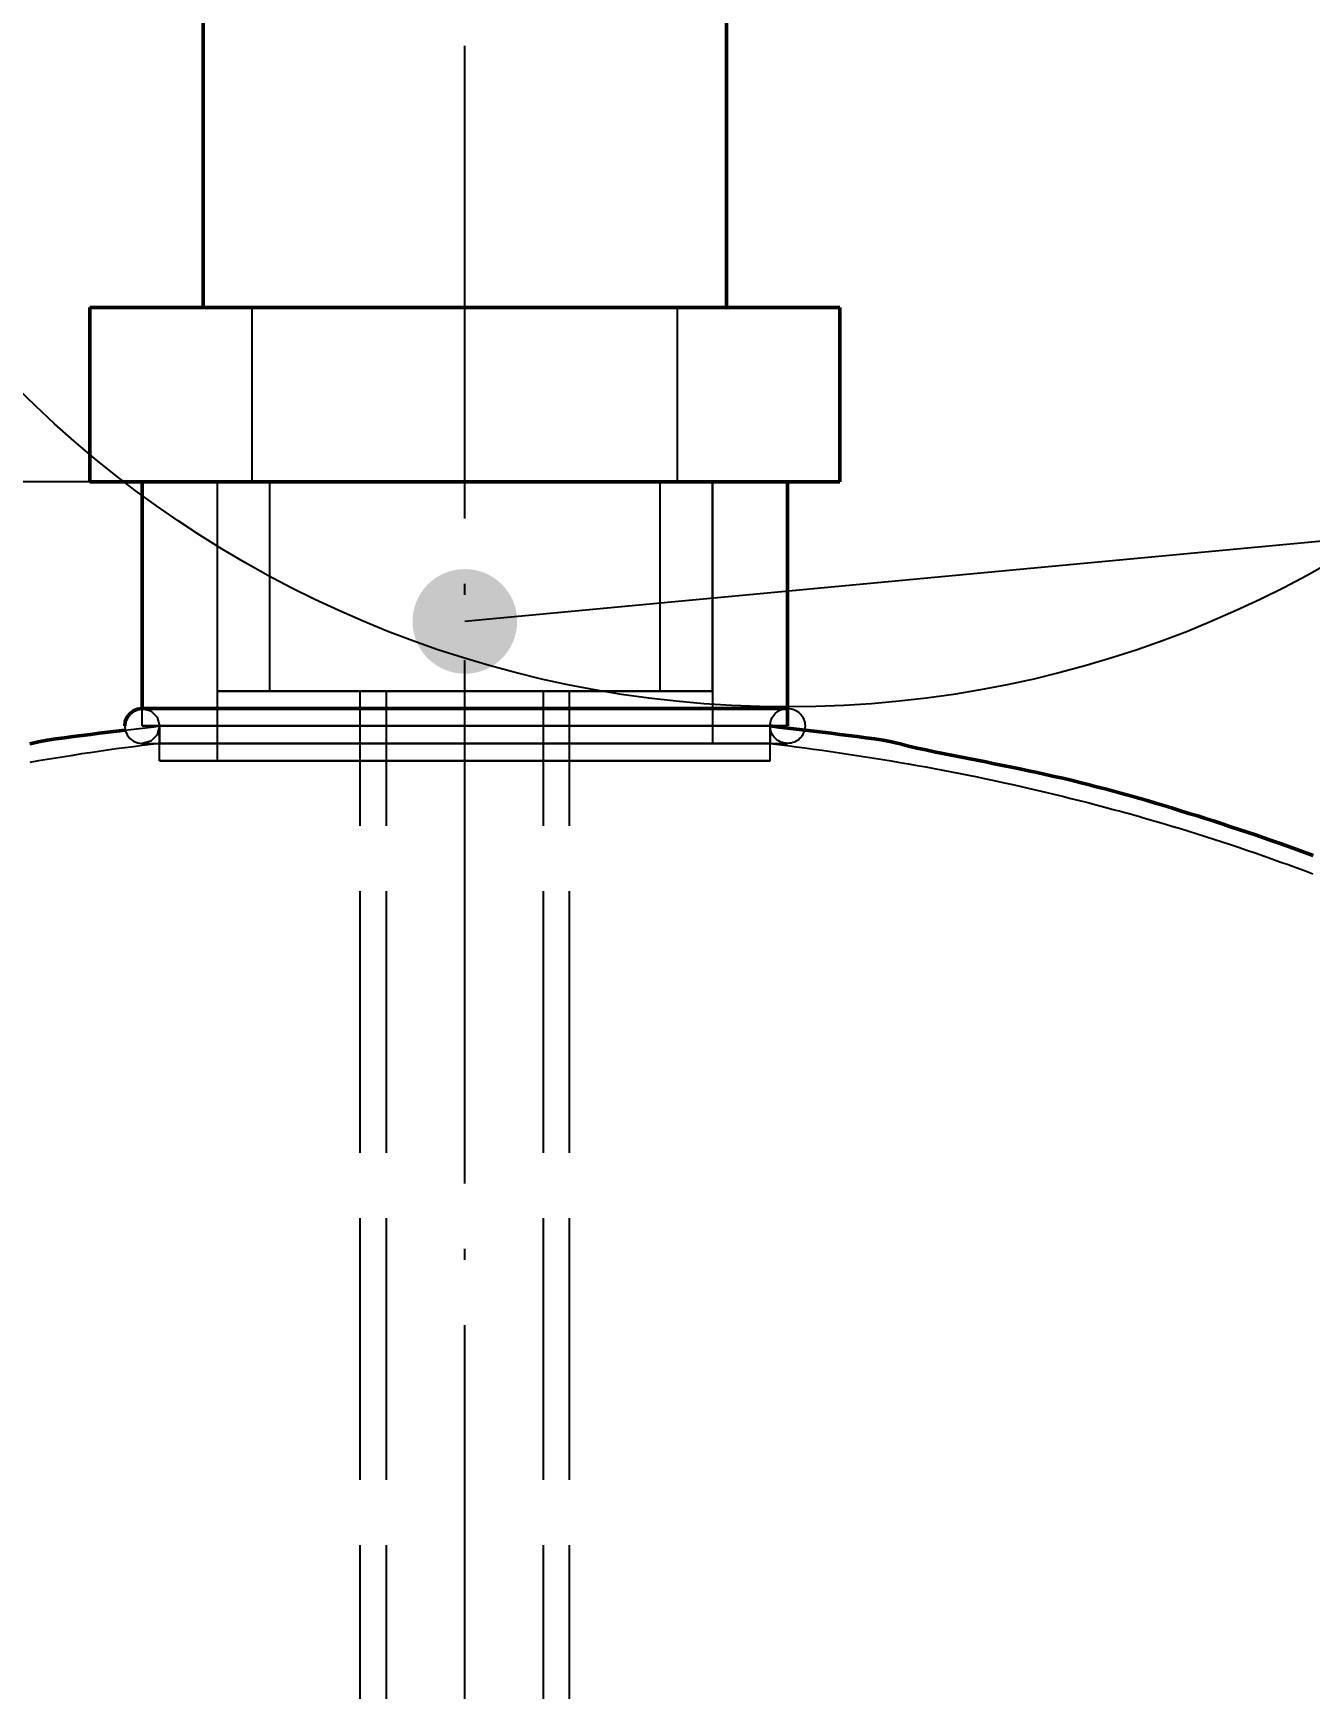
# Model space of a CAD drawing. Header units: millimetres. Extents: x 0 to 420, y 0 to 297.
# Drawn here: x 83.25 to 97.89, y 232.95 to 251.94 of the extents above; entities that cross this region are included whole.
import ezdxf

# ---------------------------------------------------------------- set-up
doc = ezdxf.new("R2010")
doc.units = ezdxf.units.MM
doc.linetypes.add('ISO02-TRAZOS', pattern=[3.75, 3, -0.75])
doc.linetypes.add('ISO04-TRAZO-PUNTO', pattern=[7.625, 6, -0.75, 0.125, -0.75])
for name, color, linetype, lineweight in [('01-VISIBLE', 7, 'CONTINUOUS', 50), ('02-OCULTA', 4, 'ISO02-TRAZOS', 25), ('03-EJE', 1, 'ISO04-TRAZO-PUNTO', 25), ('04-COTA', 3, 'CONTINUOUS', 25), ('08-FINA', 5, 'CONTINUOUS', 25)]:
    doc.layers.add(name, color=color, linetype=linetype, lineweight=lineweight)
doc.styles.add('ISO3098', font='isocpeur.ttf')
doc.dimstyles.new('FLAMA-ISO', dxfattribs={"dimtxt": 3.5, "dimasz": 3, "dimexe": 2, "dimexo": 1, "dimgap": 1, "dimtad": 1, "dimdec": 1, "dimtxsty": 'ISO3098', "dimcen": 2.5, "dimclrd": 3, "dimclre": 3, "dimclrt": 3, "dimazin": 3, "dimtfac": 1, "dimtmove": 0, "dimatfit": 3, "dimlwd": 25, "dimlwe": 25})

msp = doc.modelspace()

# ---------------------------------------------------------------- hatches: boundary and pattern name
at = {"layer": '08-FINA'}
h = msp.add_hatch(color=7, dxfattribs=at)
h.dxf.hatch_style = 1
edge = h.paths.add_edge_path()
edge.add_arc((88.2, 245.194), 0.6, 0, 360)

# ---------------------------------------------------------------- linework, layer by layer
at = {"layer": '01-VISIBLE'}
for p, q in [((85.2, 248.795), (85.2, 253.831)), ((91.2, 248.795), (91.2, 253.831)), ((83.9, 246.795), (83.9, 248.795)), ((92.5, 246.795), (92.5, 248.795)), ((84.5, 244.195), (84.5, 246.795)), ((91.9, 243.995), (91.9, 246.795))]:
    msp.add_line(p, q, dxfattribs=at)
for points in [[(83.9, 248.795), (84, 248.795), (84.1, 248.795), (84.2, 248.795), (84.3, 248.795), (84.4, 248.795), (84.5, 248.795), (84.6, 248.795), (84.7, 248.795), (84.8, 248.795), (84.9, 248.795), (85, 248.795), (85.1, 248.795), (85.2, 248.795), (85.3, 248.795), (85.4, 248.795), (85.5, 248.795), (85.6, 248.795), (85.7, 248.795), (85.8, 248.795), (85.9, 248.795), (86, 248.795), (86.1, 248.795), (86.2, 248.795), (86.3, 248.795), (86.4, 248.795), (86.5, 248.795), (86.6, 248.795), (86.7, 248.795), (86.8, 248.795), (86.9, 248.795), (87, 248.795), (87.1, 248.795), (87.2, 248.795), (87.3, 248.795), (87.4, 248.795), (87.5, 248.795), (87.6, 248.795), (87.7, 248.795), (87.8, 248.795), (87.9, 248.795), (88, 248.795), (88.1, 248.795), (88.2, 248.795), (88.3, 248.795), (88.4, 248.795), (88.5, 248.795), (88.6, 248.795), (88.7, 248.795), (88.8, 248.795), (88.9, 248.795), (89, 248.795), (89.1, 248.795), (89.2, 248.795), (89.3, 248.795), (89.4, 248.795), (89.5, 248.795), (89.6, 248.795), (89.7, 248.795), (89.8, 248.795), (89.9, 248.795), (90, 248.795), (90.1, 248.795), (90.2, 248.795), (90.3, 248.795), (90.4, 248.795), (90.5, 248.795), (90.6, 248.795), (90.7, 248.795), (90.8, 248.795), (90.9, 248.795), (91, 248.795), (91.1, 248.795), (91.2, 248.795), (91.3, 248.795), (91.4, 248.795), (91.5, 248.795), (91.6, 248.795), (91.7, 248.795), (91.8, 248.795), (91.9, 248.795), (92, 248.795), (92.1, 248.795), (92.2, 248.795), (92.3, 248.795), (92.4, 248.795), (92.5, 248.795)], [(83.9, 246.795), (84, 246.795), (84.1, 246.795), (84.2, 246.795), (84.3, 246.795), (84.4, 246.795), (84.5, 246.795), (84.6, 246.795), (84.7, 246.795), (84.8, 246.795), (84.9, 246.795), (85, 246.795), (85.1, 246.795), (85.2, 246.795), (85.3, 246.795), (85.4, 246.795), (85.5, 246.795), (85.6, 246.795), (85.7, 246.795), (85.8, 246.795), (85.9, 246.795), (86, 246.795), (86.1, 246.795), (86.2, 246.795), (86.3, 246.795), (86.4, 246.795), (86.5, 246.795), (86.6, 246.795), (86.7, 246.795), (86.8, 246.795), (86.9, 246.795), (87, 246.795), (87.1, 246.795), (87.2, 246.795), (87.3, 246.795), (87.4, 246.795), (87.5, 246.795), (87.6, 246.795), (87.7, 246.795), (87.8, 246.795), (87.9, 246.795), (88, 246.795), (88.1, 246.795), (88.2, 246.795), (88.3, 246.795), (88.4, 246.795), (88.5, 246.795), (88.6, 246.795), (88.7, 246.795), (88.8, 246.795), (88.9, 246.795), (89, 246.795), (89.1, 246.795), (89.2, 246.795), (89.3, 246.795), (89.4, 246.795), (89.5, 246.795), (89.6, 246.795), (89.7, 246.795), (89.8, 246.795), (89.9, 246.795), (90, 246.795), (90.1, 246.795), (90.2, 246.795), (90.3, 246.795), (90.4, 246.795), (90.5, 246.795), (90.6, 246.795), (90.7, 246.795), (90.8, 246.795), (90.9, 246.795), (91, 246.795), (91.1, 246.795), (91.2, 246.795), (91.3, 246.795), (91.4, 246.795), (91.5, 246.795), (91.6, 246.795), (91.7, 246.795), (91.8, 246.795), (91.9, 246.795), (92, 246.795), (92.1, 246.795), (92.2, 246.795), (92.3, 246.795), (92.4, 246.795), (92.5, 246.795)], [(84.5, 244.195), (84.448, 244.188), (84.4, 244.168), (84.359, 244.136), (84.327, 244.095), (84.307, 244.047), (84.3, 243.995)], [(91.9, 244.195), (91.799, 244.195), (91.697, 244.195), (91.596, 244.195), (91.495, 244.195), (91.393, 244.195), (91.292, 244.195), (91.19, 244.195), (91.089, 244.195), (90.988, 244.195), (90.886, 244.195), (90.785, 244.195), (90.684, 244.195), (90.582, 244.195), (90.481, 244.195), (90.379, 244.195), (90.278, 244.195), (90.177, 244.195), (90.075, 244.195), (89.974, 244.195), (89.873, 244.195), (89.771, 244.195), (89.67, 244.195), (89.568, 244.195), (89.467, 244.195), (89.366, 244.195), (89.264, 244.195), (89.163, 244.195), (89.062, 244.195), (88.96, 244.195), (88.859, 244.195), (88.758, 244.195), (88.656, 244.195), (88.555, 244.195), (88.453, 244.195), (88.352, 244.195), (88.251, 244.195), (88.149, 244.195), (88.048, 244.195), (87.947, 244.195), (87.845, 244.195), (87.744, 244.195), (87.642, 244.195), (87.541, 244.195), (87.44, 244.195), (87.338, 244.195), (87.237, 244.195), (87.136, 244.195), (87.034, 244.195), (86.933, 244.195), (86.832, 244.195), (86.73, 244.195), (86.629, 244.195), (86.527, 244.195), (86.426, 244.195), (86.325, 244.195), (86.223, 244.195), (86.122, 244.195), (86.021, 244.195), (85.919, 244.195), (85.818, 244.195), (85.716, 244.195), (85.615, 244.195), (85.514, 244.195), (85.412, 244.195), (85.311, 244.195), (85.21, 244.195), (85.108, 244.195), (85.007, 244.195), (84.905, 244.195), (84.804, 244.195), (84.703, 244.195), (84.601, 244.195), (84.5, 244.195)], [(97.925, 242.509), (97.831, 242.544), (97.737, 242.579), (97.643, 242.613), (97.549, 242.646), (97.454, 242.679), (97.359, 242.712), (97.265, 242.745), (97.17, 242.777), (97.075, 242.809), (96.979, 242.84), (96.884, 242.871), (96.789, 242.902), (96.693, 242.933), (96.598, 242.963), (96.502, 242.993), (96.406, 243.023), (96.311, 243.052), (96.215, 243.082), (96.119, 243.111), (96.023, 243.139), (95.926, 243.167), (95.83, 243.195), (95.733, 243.222), (95.637, 243.248), (95.54, 243.274), (95.443, 243.299), (95.346, 243.324), (95.249, 243.348), (95.151, 243.372), (95.054, 243.395), (94.956, 243.417), (94.858, 243.439), (94.76, 243.461), (94.662, 243.482), (94.564, 243.502), (94.466, 243.523), (94.368, 243.543), (94.269, 243.562), (94.171, 243.582), (94.073, 243.602), (93.974, 243.621), (93.876, 243.641), (93.778, 243.66), (93.679, 243.68), (93.581, 243.699), (93.483, 243.72), (93.385, 243.74), (93.287, 243.763), (93.191, 243.79), (93.093, 243.814), (92.995, 243.831), (92.896, 243.846), (92.796, 243.86), (92.697, 243.873), (92.598, 243.886), (92.498, 243.898), (92.399, 243.911), (92.299, 243.923), (92.2, 243.935), (92.1, 243.947), (92.001, 243.959), (91.901, 243.971), (91.802, 243.983), (91.702, 243.995)], [(83.213, 243.791), (83.311, 243.815), (83.41, 243.832), (83.509, 243.847), (83.608, 243.86), (83.708, 243.873), (83.807, 243.886), (83.907, 243.899), (84.007, 243.911), (84.106, 243.924), (84.206, 243.936), (84.306, 243.948)]]:
    msp.add_lwpolyline(points, dxfattribs=at)
at = {"layer": '02-OCULTA'}
for p, q in [((85.2, 248.795), (85.2, 262.193)), ((91.2, 248.795), (91.2, 262.193)), ((85.762, 246.795), (85.762, 248.795)), ((86, 248.795), (90.4, 248.795)), ((86, 248.795), (90.4, 248.795)), ((90.638, 246.795), (90.638, 248.795)), ((85.362, 243.594), (85.362, 246.795)), ((85.362, 244.395), (85.362, 246.795)), ((85.962, 244.395), (85.962, 246.795)), ((90.438, 244.395), (90.438, 246.795)), ((91.038, 246.795), (91.038, 243.594)), ((91.038, 244.395), (91.038, 246.795)), ((87, 141.6), (87, 244.395)), ((87.3, 141.6), (87.3, 244.395)), ((89.1, 141.6), (89.1, 244.395)), ((89.4, 141.6), (89.4, 244.395)), ((84.5, 243.995), (84.5, 244.195)), ((84.698, 243.594), (84.698, 243.995)), ((84.7, 243.995), (84.7, 243.794)), ((91.7, 243.995), (91.7, 243.794)), ((91.702, 243.594), (91.702, 243.995))]:
    msp.add_line(p, q, dxfattribs=at)
for points in [[(92.5, 248.795), (92.4, 248.795), (92.3, 248.795), (92.2, 248.795), (92.1, 248.795), (92, 248.795), (91.9, 248.795), (91.8, 248.795), (91.7, 248.795), (91.6, 248.795), (91.5, 248.795), (91.4, 248.795), (91.3, 248.795), (91.2, 248.795), (91.1, 248.795), (91, 248.795), (90.9, 248.795), (90.8, 248.795), (90.7, 248.795), (90.6, 248.795), (90.5, 248.795), (90.4, 248.795), (90.3, 248.795), (90.2, 248.795), (90.1, 248.795), (90, 248.795), (89.9, 248.795), (89.8, 248.795), (89.7, 248.795), (89.6, 248.795), (89.5, 248.795), (89.4, 248.795), (89.3, 248.795), (89.2, 248.795), (89.1, 248.795), (89, 248.795), (88.9, 248.795), (88.8, 248.795), (88.7, 248.795), (88.6, 248.795), (88.5, 248.795), (88.4, 248.795), (88.3, 248.795), (88.2, 248.795), (88.1, 248.795), (88, 248.795), (87.9, 248.795), (87.8, 248.795), (87.7, 248.795), (87.6, 248.795), (87.5, 248.795), (87.4, 248.795), (87.3, 248.795), (87.2, 248.795), (87.1, 248.795), (87, 248.795), (86.9, 248.795), (86.8, 248.795), (86.7, 248.795), (86.6, 248.795), (86.5, 248.795), (86.4, 248.795), (86.3, 248.795), (86.2, 248.795), (86.1, 248.795), (86, 248.795), (85.9, 248.795), (85.8, 248.795), (85.7, 248.795), (85.6, 248.795), (85.5, 248.795), (85.4, 248.795), (85.3, 248.795), (85.2, 248.795), (85.1, 248.795), (85, 248.795), (84.9, 248.795), (84.8, 248.795), (84.7, 248.795), (84.6, 248.795), (84.5, 248.795), (84.4, 248.795), (84.3, 248.795), (84.2, 248.795), (84.1, 248.795), (84, 248.795), (83.9, 248.795)], [(85.2, 248.795), (85.314, 248.795), (85.429, 248.795), (85.543, 248.795), (85.657, 248.795), (85.771, 248.795), (85.886, 248.795), (86, 248.795)], [(85.2, 248.795), (85.3, 248.795), (85.4, 248.795), (85.5, 248.795), (85.6, 248.795), (85.7, 248.795), (85.8, 248.795), (85.9, 248.795), (86, 248.795)], [(90.638, 248.795), (90.536, 248.795), (90.434, 248.795), (90.333, 248.795), (90.231, 248.795), (90.13, 248.795), (90.028, 248.795), (89.927, 248.795), (89.825, 248.795), (89.724, 248.795), (89.622, 248.795), (89.52, 248.795), (89.419, 248.795), (89.317, 248.795), (89.216, 248.795), (89.114, 248.795), (89.013, 248.795), (88.911, 248.795), (88.809, 248.795), (88.708, 248.795), (88.606, 248.795), (88.505, 248.795), (88.403, 248.795), (88.302, 248.795), (88.2, 248.795), (88.098, 248.795), (87.997, 248.795), (87.895, 248.795), (87.794, 248.795), (87.692, 248.795), (87.591, 248.795), (87.489, 248.795), (87.387, 248.795), (87.286, 248.795), (87.184, 248.795), (87.083, 248.795), (86.981, 248.795), (86.88, 248.795), (86.778, 248.795), (86.677, 248.795), (86.575, 248.795), (86.473, 248.795), (86.372, 248.795), (86.27, 248.795), (86.169, 248.795), (86.067, 248.795), (85.966, 248.795), (85.864, 248.795), (85.762, 248.795)], [(85.762, 248.795), (85.864, 248.795), (85.966, 248.795), (86.067, 248.795), (86.169, 248.795), (86.27, 248.795), (86.372, 248.795), (86.473, 248.795), (86.575, 248.795), (86.677, 248.795), (86.778, 248.795), (86.88, 248.795), (86.981, 248.795), (87.083, 248.795), (87.184, 248.795), (87.286, 248.795), (87.387, 248.795), (87.489, 248.795), (87.591, 248.795), (87.692, 248.795), (87.794, 248.795), (87.895, 248.795), (87.997, 248.795), (88.098, 248.795), (88.2, 248.795), (88.302, 248.795), (88.403, 248.795), (88.505, 248.795), (88.606, 248.795), (88.708, 248.795), (88.809, 248.795), (88.911, 248.795), (89.013, 248.795), (89.114, 248.795), (89.216, 248.795), (89.317, 248.795), (89.419, 248.795), (89.52, 248.795), (89.622, 248.795), (89.724, 248.795), (89.825, 248.795), (89.927, 248.795), (90.028, 248.795), (90.13, 248.795), (90.231, 248.795), (90.333, 248.795), (90.434, 248.795), (90.536, 248.795), (90.638, 248.795)], [(91.2, 248.795), (91.086, 248.795), (90.971, 248.795), (90.857, 248.795), (90.743, 248.795), (90.629, 248.795), (90.514, 248.795), (90.4, 248.795)], [(91.2, 248.795), (91.1, 248.795), (91, 248.795), (90.9, 248.795), (90.8, 248.795), (90.7, 248.795), (90.6, 248.795), (90.5, 248.795), (90.4, 248.795)], [(92.5, 246.795), (92.4, 246.795), (92.3, 246.795), (92.2, 246.795), (92.1, 246.795), (92, 246.795), (91.9, 246.795), (91.8, 246.795), (91.7, 246.795), (91.6, 246.795), (91.5, 246.795), (91.4, 246.795), (91.3, 246.795), (91.2, 246.795), (91.1, 246.795), (91, 246.795), (90.9, 246.795), (90.8, 246.795), (90.7, 246.795), (90.6, 246.795), (90.5, 246.795), (90.4, 246.795), (90.3, 246.795), (90.2, 246.795), (90.1, 246.795), (90, 246.795), (89.9, 246.795), (89.8, 246.795), (89.7, 246.795), (89.6, 246.795), (89.5, 246.795), (89.4, 246.795), (89.3, 246.795), (89.2, 246.795), (89.1, 246.795), (89, 246.795), (88.9, 246.795), (88.8, 246.795), (88.7, 246.795), (88.6, 246.795), (88.5, 246.795), (88.4, 246.795), (88.3, 246.795), (88.2, 246.795), (88.1, 246.795), (88, 246.795), (87.9, 246.795), (87.8, 246.795), (87.7, 246.795), (87.6, 246.795), (87.5, 246.795), (87.4, 246.795), (87.3, 246.795), (87.2, 246.795), (87.1, 246.795), (87, 246.795), (86.9, 246.795), (86.8, 246.795), (86.7, 246.795), (86.6, 246.795), (86.5, 246.795), (86.4, 246.795), (86.3, 246.795), (86.2, 246.795), (86.1, 246.795), (86, 246.795), (85.9, 246.795), (85.8, 246.795), (85.7, 246.795), (85.6, 246.795), (85.5, 246.795), (85.4, 246.795), (85.3, 246.795), (85.2, 246.795), (85.1, 246.795), (85, 246.795), (84.9, 246.795), (84.8, 246.795), (84.7, 246.795), (84.6, 246.795), (84.5, 246.795), (84.4, 246.795), (84.3, 246.795), (84.2, 246.795), (84.1, 246.795), (84, 246.795), (83.9, 246.795)], [(91.9, 246.795), (91.8, 246.795), (91.7, 246.795), (91.6, 246.795), (91.5, 246.795), (91.4, 246.795), (91.3, 246.795), (91.2, 246.795), (91.1, 246.795), (91, 246.795), (90.9, 246.795), (90.8, 246.795), (90.7, 246.795), (90.6, 246.795), (90.5, 246.795), (90.4, 246.795), (90.3, 246.795), (90.2, 246.795), (90.1, 246.795), (90, 246.795), (89.9, 246.795), (89.8, 246.795), (89.7, 246.795), (89.6, 246.795), (89.5, 246.795), (89.4, 246.795), (89.3, 246.795), (89.2, 246.795), (89.1, 246.795), (89, 246.795), (88.9, 246.795), (88.8, 246.795), (88.7, 246.795), (88.6, 246.795), (88.5, 246.795), (88.4, 246.795), (88.3, 246.795), (88.2, 246.795), (88.1, 246.795), (88, 246.795), (87.9, 246.795), (87.8, 246.795), (87.7, 246.795), (87.6, 246.795), (87.5, 246.795), (87.4, 246.795), (87.3, 246.795), (87.2, 246.795), (87.1, 246.795), (87, 246.795), (86.9, 246.795), (86.8, 246.795), (86.7, 246.795), (86.6, 246.795), (86.5, 246.795), (86.4, 246.795), (86.3, 246.795), (86.2, 246.795), (86.1, 246.795), (86, 246.795), (85.9, 246.795), (85.8, 246.795), (85.7, 246.795), (85.6, 246.795), (85.5, 246.795), (85.4, 246.795), (85.3, 246.795), (85.2, 246.795), (85.1, 246.795), (85, 246.795), (84.9, 246.795), (84.8, 246.795), (84.7, 246.795), (84.6, 246.795), (84.5, 246.795)], [(84.5, 246.795), (84.6, 246.795), (84.7, 246.795), (84.8, 246.795), (84.9, 246.795), (85, 246.795), (85.1, 246.795), (85.2, 246.795), (85.3, 246.795), (85.4, 246.795), (85.5, 246.795), (85.6, 246.795), (85.7, 246.795), (85.8, 246.795), (85.9, 246.795), (86, 246.795), (86.1, 246.795), (86.2, 246.795), (86.3, 246.795), (86.4, 246.795), (86.5, 246.795), (86.6, 246.795), (86.7, 246.795), (86.8, 246.795), (86.9, 246.795), (87, 246.795), (87.1, 246.795), (87.2, 246.795), (87.3, 246.795), (87.4, 246.795), (87.5, 246.795), (87.6, 246.795), (87.7, 246.795), (87.8, 246.795), (87.9, 246.795), (88, 246.795), (88.1, 246.795), (88.2, 246.795), (88.3, 246.795), (88.4, 246.795), (88.5, 246.795), (88.6, 246.795), (88.7, 246.795), (88.8, 246.795), (88.9, 246.795), (89, 246.795), (89.1, 246.795), (89.2, 246.795), (89.3, 246.795), (89.4, 246.795), (89.5, 246.795), (89.6, 246.795), (89.7, 246.795), (89.8, 246.795), (89.9, 246.795), (90, 246.795), (90.1, 246.795), (90.2, 246.795), (90.3, 246.795), (90.4, 246.795), (90.5, 246.795), (90.6, 246.795), (90.7, 246.795), (90.8, 246.795), (90.9, 246.795), (91, 246.795), (91.1, 246.795), (91.2, 246.795), (91.3, 246.795), (91.4, 246.795), (91.5, 246.795), (91.6, 246.795), (91.7, 246.795), (91.8, 246.795), (91.9, 246.795)], [(91.038, 246.795), (90.936, 246.795), (90.835, 246.795), (90.734, 246.795), (90.632, 246.795), (90.531, 246.795), (90.43, 246.795), (90.328, 246.795), (90.227, 246.795), (90.126, 246.795), (90.024, 246.795), (89.923, 246.795), (89.821, 246.795), (89.72, 246.795), (89.619, 246.795), (89.517, 246.795), (89.416, 246.795), (89.315, 246.795), (89.213, 246.795), (89.112, 246.795), (89.011, 246.795), (88.909, 246.795), (88.808, 246.795), (88.707, 246.795), (88.605, 246.795), (88.504, 246.795), (88.403, 246.795), (88.301, 246.795), (88.2, 246.795), (88.099, 246.795), (87.997, 246.795), (87.896, 246.795), (87.795, 246.795), (87.693, 246.795), (87.592, 246.795), (87.491, 246.795), (87.389, 246.795), (87.288, 246.795), (87.187, 246.795), (87.085, 246.795), (86.984, 246.795), (86.883, 246.795), (86.781, 246.795), (86.68, 246.795), (86.579, 246.795), (86.477, 246.795), (86.376, 246.795), (86.274, 246.795), (86.173, 246.795), (86.072, 246.795), (85.97, 246.795), (85.869, 246.795), (85.768, 246.795), (85.666, 246.795), (85.565, 246.795), (85.464, 246.795), (85.362, 246.795)], [(85.362, 246.795), (85.464, 246.795), (85.565, 246.795), (85.666, 246.795), (85.768, 246.795), (85.869, 246.795), (85.97, 246.795), (86.072, 246.795), (86.173, 246.795), (86.274, 246.795), (86.376, 246.795), (86.477, 246.795), (86.579, 246.795), (86.68, 246.795), (86.781, 246.795), (86.883, 246.795), (86.984, 246.795), (87.085, 246.795), (87.187, 246.795), (87.288, 246.795), (87.389, 246.795), (87.491, 246.795), (87.592, 246.795), (87.693, 246.795), (87.795, 246.795), (87.896, 246.795), (87.997, 246.795), (88.099, 246.795), (88.2, 246.795), (88.301, 246.795), (88.403, 246.795), (88.504, 246.795), (88.605, 246.795), (88.707, 246.795), (88.808, 246.795), (88.909, 246.795), (89.011, 246.795), (89.112, 246.795), (89.213, 246.795), (89.315, 246.795), (89.416, 246.795), (89.517, 246.795), (89.619, 246.795), (89.72, 246.795), (89.821, 246.795), (89.923, 246.795), (90.024, 246.795), (90.126, 246.795), (90.227, 246.795), (90.328, 246.795), (90.43, 246.795), (90.531, 246.795), (90.632, 246.795), (90.734, 246.795), (90.835, 246.795), (90.936, 246.795), (91.038, 246.795)], [(91.038, 246.795), (90.936, 246.795), (90.835, 246.795), (90.734, 246.795), (90.632, 246.795), (90.531, 246.795), (90.43, 246.795), (90.328, 246.795), (90.227, 246.795), (90.126, 246.795), (90.024, 246.795), (89.923, 246.795), (89.821, 246.795), (89.72, 246.795), (89.619, 246.795), (89.517, 246.795), (89.416, 246.795), (89.315, 246.795), (89.213, 246.795), (89.112, 246.795), (89.011, 246.795), (88.909, 246.795), (88.808, 246.795), (88.707, 246.795), (88.605, 246.795), (88.504, 246.795), (88.403, 246.795), (88.301, 246.795), (88.2, 246.795), (88.099, 246.795), (87.997, 246.795), (87.896, 246.795), (87.795, 246.795), (87.693, 246.795), (87.592, 246.795), (87.491, 246.795), (87.389, 246.795), (87.288, 246.795), (87.187, 246.795), (87.085, 246.795), (86.984, 246.795), (86.883, 246.795), (86.781, 246.795), (86.68, 246.795), (86.579, 246.795), (86.477, 246.795), (86.376, 246.795), (86.274, 246.795), (86.173, 246.795), (86.072, 246.795), (85.97, 246.795), (85.869, 246.795), (85.768, 246.795), (85.666, 246.795), (85.565, 246.795), (85.464, 246.795), (85.362, 246.795)], [(85.362, 246.795), (85.464, 246.795), (85.565, 246.795), (85.666, 246.795), (85.768, 246.795), (85.869, 246.795), (85.97, 246.795), (86.072, 246.795), (86.173, 246.795), (86.274, 246.795), (86.376, 246.795), (86.477, 246.795), (86.579, 246.795), (86.68, 246.795), (86.781, 246.795), (86.883, 246.795), (86.984, 246.795), (87.085, 246.795), (87.187, 246.795), (87.288, 246.795), (87.389, 246.795), (87.491, 246.795), (87.592, 246.795), (87.693, 246.795), (87.795, 246.795), (87.896, 246.795), (87.997, 246.795), (88.099, 246.795), (88.2, 246.795), (88.301, 246.795), (88.403, 246.795), (88.504, 246.795), (88.605, 246.795), (88.707, 246.795), (88.808, 246.795), (88.909, 246.795), (89.011, 246.795), (89.112, 246.795), (89.213, 246.795), (89.315, 246.795), (89.416, 246.795), (89.517, 246.795), (89.619, 246.795), (89.72, 246.795), (89.821, 246.795), (89.923, 246.795), (90.024, 246.795), (90.126, 246.795), (90.227, 246.795), (90.328, 246.795), (90.43, 246.795), (90.531, 246.795), (90.632, 246.795), (90.734, 246.795), (90.835, 246.795), (90.936, 246.795), (91.038, 246.795)], [(90.638, 246.795), (90.536, 246.795), (90.434, 246.795), (90.333, 246.795), (90.231, 246.795), (90.13, 246.795), (90.028, 246.795), (89.927, 246.795), (89.825, 246.795), (89.724, 246.795), (89.622, 246.795), (89.52, 246.795), (89.419, 246.795), (89.317, 246.795), (89.216, 246.795), (89.114, 246.795), (89.013, 246.795), (88.911, 246.795), (88.809, 246.795), (88.708, 246.795), (88.606, 246.795), (88.505, 246.795), (88.403, 246.795), (88.302, 246.795), (88.2, 246.795), (88.098, 246.795), (87.997, 246.795), (87.895, 246.795), (87.794, 246.795), (87.692, 246.795), (87.591, 246.795), (87.489, 246.795), (87.387, 246.795), (87.286, 246.795), (87.184, 246.795), (87.083, 246.795), (86.981, 246.795), (86.88, 246.795), (86.778, 246.795), (86.677, 246.795), (86.575, 246.795), (86.473, 246.795), (86.372, 246.795), (86.27, 246.795), (86.169, 246.795), (86.067, 246.795), (85.966, 246.795), (85.864, 246.795), (85.762, 246.795)], [(85.762, 246.795), (85.864, 246.795), (85.966, 246.795), (86.067, 246.795), (86.169, 246.795), (86.27, 246.795), (86.372, 246.795), (86.473, 246.795), (86.575, 246.795), (86.677, 246.795), (86.778, 246.795), (86.88, 246.795), (86.981, 246.795), (87.083, 246.795), (87.184, 246.795), (87.286, 246.795), (87.387, 246.795), (87.489, 246.795), (87.591, 246.795), (87.692, 246.795), (87.794, 246.795), (87.895, 246.795), (87.997, 246.795), (88.098, 246.795), (88.2, 246.795), (88.302, 246.795), (88.403, 246.795), (88.505, 246.795), (88.606, 246.795), (88.708, 246.795), (88.809, 246.795), (88.911, 246.795), (89.013, 246.795), (89.114, 246.795), (89.216, 246.795), (89.317, 246.795), (89.419, 246.795), (89.52, 246.795), (89.622, 246.795), (89.724, 246.795), (89.825, 246.795), (89.927, 246.795), (90.028, 246.795), (90.13, 246.795), (90.231, 246.795), (90.333, 246.795), (90.434, 246.795), (90.536, 246.795), (90.638, 246.795)], [(90.438, 246.795), (90.336, 246.795), (90.234, 246.795), (90.132, 246.795), (90.031, 246.795), (89.929, 246.795), (89.827, 246.795), (89.726, 246.795), (89.624, 246.795), (89.522, 246.795), (89.421, 246.795), (89.319, 246.795), (89.217, 246.795), (89.115, 246.795), (89.014, 246.795), (88.912, 246.795), (88.81, 246.795), (88.709, 246.795), (88.607, 246.795), (88.505, 246.795), (88.403, 246.795), (88.302, 246.795), (88.2, 246.795), (88.098, 246.795), (87.997, 246.795), (87.895, 246.795), (87.793, 246.795), (87.691, 246.795), (87.59, 246.795), (87.488, 246.795), (87.386, 246.795), (87.285, 246.795), (87.183, 246.795), (87.081, 246.795), (86.979, 246.795), (86.878, 246.795), (86.776, 246.795), (86.674, 246.795), (86.573, 246.795), (86.471, 246.795), (86.369, 246.795), (86.268, 246.795), (86.166, 246.795), (86.064, 246.795), (85.962, 246.795)], [(85.962, 246.795), (86.064, 246.795), (86.166, 246.795), (86.268, 246.795), (86.369, 246.795), (86.471, 246.795), (86.573, 246.795), (86.674, 246.795), (86.776, 246.795), (86.878, 246.795), (86.979, 246.795), (87.081, 246.795), (87.183, 246.795), (87.285, 246.795), (87.386, 246.795), (87.488, 246.795), (87.59, 246.795), (87.691, 246.795), (87.793, 246.795), (87.895, 246.795), (87.997, 246.795), (88.098, 246.795), (88.2, 246.795), (88.302, 246.795), (88.403, 246.795), (88.505, 246.795), (88.607, 246.795), (88.709, 246.795), (88.81, 246.795), (88.912, 246.795), (89.014, 246.795), (89.115, 246.795), (89.217, 246.795), (89.319, 246.795), (89.421, 246.795), (89.522, 246.795), (89.624, 246.795), (89.726, 246.795), (89.827, 246.795), (89.929, 246.795), (90.031, 246.795), (90.132, 246.795), (90.234, 246.795), (90.336, 246.795), (90.438, 246.795)], [(91.038, 244.395), (90.936, 244.395), (90.835, 244.395), (90.734, 244.395), (90.632, 244.395), (90.531, 244.395), (90.43, 244.395), (90.328, 244.395), (90.227, 244.395), (90.126, 244.395), (90.024, 244.395), (89.923, 244.395), (89.821, 244.395), (89.72, 244.395), (89.619, 244.395), (89.517, 244.395), (89.416, 244.395), (89.315, 244.395), (89.213, 244.395), (89.112, 244.395), (89.011, 244.395), (88.909, 244.395), (88.808, 244.395), (88.707, 244.395), (88.605, 244.395), (88.504, 244.395), (88.403, 244.395), (88.301, 244.395), (88.2, 244.395), (88.099, 244.395), (87.997, 244.395), (87.896, 244.395), (87.795, 244.395), (87.693, 244.395), (87.592, 244.395), (87.491, 244.395), (87.389, 244.395), (87.288, 244.395), (87.187, 244.395), (87.085, 244.395), (86.984, 244.395), (86.883, 244.395), (86.781, 244.395), (86.68, 244.395), (86.579, 244.395), (86.477, 244.395), (86.376, 244.395), (86.274, 244.395), (86.173, 244.395), (86.072, 244.395), (85.97, 244.395), (85.869, 244.395), (85.768, 244.395), (85.666, 244.395), (85.565, 244.395), (85.464, 244.395), (85.362, 244.395)], [(85.362, 244.395), (85.464, 244.395), (85.565, 244.395), (85.666, 244.395), (85.768, 244.395), (85.869, 244.395), (85.97, 244.395), (86.072, 244.395), (86.173, 244.395), (86.274, 244.395), (86.376, 244.395), (86.477, 244.395), (86.579, 244.395), (86.68, 244.395), (86.781, 244.395), (86.883, 244.395), (86.984, 244.395), (87.085, 244.395), (87.187, 244.395), (87.288, 244.395), (87.389, 244.395), (87.491, 244.395), (87.592, 244.395), (87.693, 244.395), (87.795, 244.395), (87.896, 244.395), (87.997, 244.395), (88.099, 244.395), (88.2, 244.395), (88.301, 244.395), (88.403, 244.395), (88.504, 244.395), (88.605, 244.395), (88.707, 244.395), (88.808, 244.395), (88.909, 244.395), (89.011, 244.395), (89.112, 244.395), (89.213, 244.395), (89.315, 244.395), (89.416, 244.395), (89.517, 244.395), (89.619, 244.395), (89.72, 244.395), (89.821, 244.395), (89.923, 244.395), (90.024, 244.395), (90.126, 244.395), (90.227, 244.395), (90.328, 244.395), (90.43, 244.395), (90.531, 244.395), (90.632, 244.395), (90.734, 244.395), (90.835, 244.395), (90.936, 244.395), (91.038, 244.395)], [(90.438, 244.395), (90.336, 244.395), (90.234, 244.395), (90.132, 244.395), (90.031, 244.395), (89.929, 244.395), (89.827, 244.395), (89.726, 244.395), (89.624, 244.395), (89.522, 244.395), (89.421, 244.395), (89.319, 244.395), (89.217, 244.395), (89.115, 244.395), (89.014, 244.395), (88.912, 244.395), (88.81, 244.395), (88.709, 244.395), (88.607, 244.395), (88.505, 244.395), (88.403, 244.395), (88.302, 244.395), (88.2, 244.395), (88.098, 244.395), (87.997, 244.395), (87.895, 244.395), (87.793, 244.395), (87.691, 244.395), (87.59, 244.395), (87.488, 244.395), (87.386, 244.395), (87.285, 244.395), (87.183, 244.395), (87.081, 244.395), (86.979, 244.395), (86.878, 244.395), (86.776, 244.395), (86.674, 244.395), (86.573, 244.395), (86.471, 244.395), (86.369, 244.395), (86.268, 244.395), (86.166, 244.395), (86.064, 244.395), (85.962, 244.395)], [(85.962, 244.395), (86.064, 244.395), (86.166, 244.395), (86.268, 244.395), (86.369, 244.395), (86.471, 244.395), (86.573, 244.395), (86.674, 244.395), (86.776, 244.395), (86.878, 244.395), (86.979, 244.395), (87.081, 244.395), (87.183, 244.395), (87.285, 244.395), (87.386, 244.395), (87.488, 244.395), (87.59, 244.395), (87.691, 244.395), (87.793, 244.395), (87.895, 244.395), (87.997, 244.395), (88.098, 244.395), (88.2, 244.395), (88.302, 244.395), (88.403, 244.395), (88.505, 244.395), (88.607, 244.395), (88.709, 244.395), (88.81, 244.395), (88.912, 244.395), (89.014, 244.395), (89.115, 244.395), (89.217, 244.395), (89.319, 244.395), (89.421, 244.395), (89.522, 244.395), (89.624, 244.395), (89.726, 244.395), (89.827, 244.395), (89.929, 244.395), (90.031, 244.395), (90.132, 244.395), (90.234, 244.395), (90.336, 244.395), (90.438, 244.395)], [(89.4, 244.395), (89.3, 244.395), (89.2, 244.395), (89.1, 244.395), (89, 244.395), (88.9, 244.395), (88.8, 244.395), (88.7, 244.395), (88.6, 244.395), (88.5, 244.395), (88.4, 244.395), (88.3, 244.395), (88.2, 244.395), (88.1, 244.395), (88, 244.395), (87.9, 244.395), (87.8, 244.395), (87.7, 244.395), (87.6, 244.395), (87.5, 244.395), (87.4, 244.395), (87.3, 244.395), (87.2, 244.395), (87.1, 244.395), (87, 244.395)], [(87, 244.395), (87.1, 244.395), (87.2, 244.395), (87.3, 244.395), (87.4, 244.395), (87.5, 244.395), (87.6, 244.395), (87.7, 244.395), (87.8, 244.395), (87.9, 244.395), (88, 244.395), (88.1, 244.395), (88.2, 244.395), (88.3, 244.395), (88.4, 244.395), (88.5, 244.395), (88.6, 244.395), (88.7, 244.395), (88.8, 244.395), (88.9, 244.395), (89, 244.395), (89.1, 244.395), (89.2, 244.395), (89.3, 244.395), (89.4, 244.395)], [(89.1, 244.395), (89, 244.395), (88.9, 244.395), (88.8, 244.395), (88.7, 244.395), (88.6, 244.395), (88.5, 244.395), (88.4, 244.395), (88.3, 244.395), (88.2, 244.395), (88.1, 244.395), (88, 244.395), (87.9, 244.395), (87.8, 244.395), (87.7, 244.395), (87.6, 244.395), (87.5, 244.395), (87.4, 244.395), (87.3, 244.395)], [(87.3, 244.395), (87.4, 244.395), (87.5, 244.395), (87.6, 244.395), (87.7, 244.395), (87.8, 244.395), (87.9, 244.395), (88, 244.395), (88.1, 244.395), (88.2, 244.395), (88.3, 244.395), (88.4, 244.395), (88.5, 244.395), (88.6, 244.395), (88.7, 244.395), (88.8, 244.395), (88.9, 244.395), (89, 244.395), (89.1, 244.395)], [(91.9, 244.195), (91.799, 244.195), (91.697, 244.195), (91.596, 244.195), (91.495, 244.195), (91.393, 244.195), (91.292, 244.195), (91.19, 244.195), (91.089, 244.195), (90.988, 244.195), (90.886, 244.195), (90.785, 244.195), (90.684, 244.195), (90.582, 244.195), (90.481, 244.195), (90.379, 244.195), (90.278, 244.195), (90.177, 244.195), (90.075, 244.195), (89.974, 244.195), (89.873, 244.195), (89.771, 244.195), (89.67, 244.195), (89.568, 244.195), (89.467, 244.195), (89.366, 244.195), (89.264, 244.195), (89.163, 244.195), (89.062, 244.195), (88.96, 244.195), (88.859, 244.195), (88.758, 244.195), (88.656, 244.195), (88.555, 244.195), (88.453, 244.195), (88.352, 244.195), (88.251, 244.195), (88.149, 244.195), (88.048, 244.195), (87.947, 244.195), (87.845, 244.195), (87.744, 244.195), (87.642, 244.195), (87.541, 244.195), (87.44, 244.195), (87.338, 244.195), (87.237, 244.195), (87.136, 244.195), (87.034, 244.195), (86.933, 244.195), (86.832, 244.195), (86.73, 244.195), (86.629, 244.195), (86.527, 244.195), (86.426, 244.195), (86.325, 244.195), (86.223, 244.195), (86.122, 244.195), (86.021, 244.195), (85.919, 244.195), (85.818, 244.195), (85.716, 244.195), (85.615, 244.195), (85.514, 244.195), (85.412, 244.195), (85.311, 244.195), (85.21, 244.195), (85.108, 244.195), (85.007, 244.195), (84.905, 244.195), (84.804, 244.195), (84.703, 244.195), (84.601, 244.195), (84.5, 244.195)], [(84.5, 244.195), (84.6, 244.168), (84.673, 244.095), (84.7, 243.995), (84.673, 243.895), (84.6, 243.822), (84.5, 243.795)], [(84.3, 243.995), (84.307, 243.943), (84.327, 243.895), (84.359, 243.853), (84.4, 243.822), (84.448, 243.802), (84.5, 243.795)], [(84.306, 243.948), (84.371, 243.956), (84.437, 243.963), (84.503, 243.971), (84.569, 243.979), (84.634, 243.987), (84.7, 243.995)], [(91.9, 243.995), (91.8, 243.995), (91.7, 243.995), (91.6, 243.995), (91.5, 243.995), (91.4, 243.995), (91.3, 243.995), (91.2, 243.995), (91.1, 243.995), (91, 243.995), (90.9, 243.995), (90.8, 243.995), (90.7, 243.995), (90.6, 243.995), (90.5, 243.995), (90.4, 243.995), (90.3, 243.995), (90.2, 243.995), (90.1, 243.995), (90, 243.995), (89.9, 243.995), (89.8, 243.995), (89.7, 243.995), (89.6, 243.995), (89.5, 243.995), (89.4, 243.995), (89.3, 243.995), (89.2, 243.995), (89.1, 243.995), (89, 243.995), (88.9, 243.995), (88.8, 243.995), (88.7, 243.995), (88.6, 243.995), (88.5, 243.995), (88.4, 243.995), (88.3, 243.995), (88.2, 243.995), (88.1, 243.995), (88, 243.995), (87.9, 243.995), (87.8, 243.995), (87.7, 243.995), (87.6, 243.995), (87.5, 243.995), (87.4, 243.995), (87.3, 243.995), (87.2, 243.995), (87.1, 243.995), (87, 243.995), (86.9, 243.995), (86.8, 243.995), (86.7, 243.995), (86.6, 243.995), (86.5, 243.995), (86.4, 243.995), (86.3, 243.995), (86.2, 243.995), (86.1, 243.995), (86, 243.995), (85.9, 243.995), (85.8, 243.995), (85.7, 243.995), (85.6, 243.995), (85.5, 243.995), (85.4, 243.995), (85.3, 243.995), (85.2, 243.995), (85.1, 243.995), (85, 243.995), (84.9, 243.995), (84.8, 243.995), (84.7, 243.995), (84.6, 243.995), (84.5, 243.995)], [(84.5, 243.995), (84.6, 243.995), (84.7, 243.995), (84.8, 243.995), (84.9, 243.995), (85, 243.995), (85.1, 243.995), (85.2, 243.995), (85.3, 243.995), (85.4, 243.995), (85.5, 243.995), (85.6, 243.995), (85.7, 243.995), (85.8, 243.995), (85.9, 243.995), (86, 243.995), (86.1, 243.995), (86.2, 243.995), (86.3, 243.995), (86.4, 243.995), (86.5, 243.995), (86.6, 243.995), (86.7, 243.995), (86.8, 243.995), (86.9, 243.995), (87, 243.995), (87.1, 243.995), (87.2, 243.995), (87.3, 243.995), (87.4, 243.995), (87.5, 243.995), (87.6, 243.995), (87.7, 243.995), (87.8, 243.995), (87.9, 243.995), (88, 243.995), (88.1, 243.995), (88.2, 243.995), (88.3, 243.995), (88.4, 243.995), (88.5, 243.995), (88.6, 243.995), (88.7, 243.995), (88.8, 243.995), (88.9, 243.995), (89, 243.995), (89.1, 243.995), (89.2, 243.995), (89.3, 243.995), (89.4, 243.995), (89.5, 243.995), (89.6, 243.995), (89.7, 243.995), (89.8, 243.995), (89.9, 243.995), (90, 243.995), (90.1, 243.995), (90.2, 243.995), (90.3, 243.995), (90.4, 243.995), (90.5, 243.995), (90.6, 243.995), (90.7, 243.995), (90.8, 243.995), (90.9, 243.995), (91, 243.995), (91.1, 243.995), (91.2, 243.995), (91.3, 243.995), (91.4, 243.995), (91.5, 243.995), (91.6, 243.995), (91.7, 243.995), (91.8, 243.995), (91.9, 243.995)], [(91.702, 243.995), (91.602, 243.995), (91.502, 243.995), (91.402, 243.995), (91.302, 243.995), (91.202, 243.995), (91.102, 243.995), (91.002, 243.995), (90.902, 243.995), (90.801, 243.995), (90.701, 243.995), (90.601, 243.995), (90.501, 243.995), (90.401, 243.995), (90.301, 243.995), (90.201, 243.995), (90.101, 243.995), (90.001, 243.995), (89.901, 243.995), (89.801, 243.995), (89.701, 243.995), (89.601, 243.995), (89.501, 243.995), (89.401, 243.995), (89.301, 243.995), (89.201, 243.995), (89.101, 243.995), (89, 243.995), (88.9, 243.995), (88.8, 243.995), (88.7, 243.995), (88.6, 243.995), (88.5, 243.995), (88.4, 243.995), (88.3, 243.995), (88.2, 243.995), (88.1, 243.995), (88, 243.995), (87.9, 243.995), (87.8, 243.995), (87.7, 243.995), (87.6, 243.995), (87.5, 243.995), (87.4, 243.995), (87.299, 243.995), (87.199, 243.995), (87.099, 243.995), (86.999, 243.995), (86.899, 243.995), (86.799, 243.995), (86.699, 243.995), (86.599, 243.995), (86.499, 243.995), (86.399, 243.995), (86.299, 243.995), (86.199, 243.995), (86.099, 243.995), (85.999, 243.995), (85.899, 243.995), (85.799, 243.995), (85.699, 243.995), (85.599, 243.995), (85.498, 243.995), (85.398, 243.995), (85.298, 243.995), (85.198, 243.995), (85.098, 243.995), (84.998, 243.995), (84.898, 243.995), (84.798, 243.995), (84.698, 243.995)], [(84.698, 243.995), (84.798, 243.995), (84.898, 243.995), (84.998, 243.995), (85.098, 243.995), (85.198, 243.995), (85.298, 243.995), (85.398, 243.995), (85.498, 243.995), (85.599, 243.995), (85.699, 243.995), (85.799, 243.995), (85.899, 243.995), (85.999, 243.995), (86.099, 243.995), (86.199, 243.995), (86.299, 243.995), (86.399, 243.995), (86.499, 243.995), (86.599, 243.995), (86.699, 243.995), (86.799, 243.995), (86.899, 243.995), (86.999, 243.995), (87.099, 243.995), (87.199, 243.995), (87.299, 243.995), (87.4, 243.995), (87.5, 243.995), (87.6, 243.995), (87.7, 243.995), (87.8, 243.995), (87.9, 243.995), (88, 243.995), (88.1, 243.995), (88.2, 243.995), (88.3, 243.995), (88.4, 243.995), (88.5, 243.995), (88.6, 243.995), (88.7, 243.995), (88.8, 243.995), (88.9, 243.995), (89, 243.995), (89.101, 243.995), (89.201, 243.995), (89.301, 243.995), (89.401, 243.995), (89.501, 243.995), (89.601, 243.995), (89.701, 243.995), (89.801, 243.995), (89.901, 243.995), (90.001, 243.995), (90.101, 243.995), (90.201, 243.995), (90.301, 243.995), (90.401, 243.995), (90.501, 243.995), (90.601, 243.995), (90.701, 243.995), (90.801, 243.995), (90.902, 243.995), (91.002, 243.995), (91.102, 243.995), (91.202, 243.995), (91.302, 243.995), (91.402, 243.995), (91.502, 243.995), (91.602, 243.995), (91.702, 243.995)], [(91.7, 243.995), (91.599, 243.995), (91.497, 243.995), (91.396, 243.995), (91.294, 243.995), (91.193, 243.995), (91.091, 243.995), (90.99, 243.995), (90.888, 243.995), (90.787, 243.995), (90.686, 243.995), (90.584, 243.995), (90.483, 243.995), (90.381, 243.995), (90.28, 243.995), (90.178, 243.995), (90.077, 243.995), (89.975, 243.995), (89.874, 243.995), (89.772, 243.995), (89.671, 243.995), (89.57, 243.995), (89.468, 243.995), (89.367, 243.995), (89.265, 243.995), (89.164, 243.995), (89.062, 243.995), (88.961, 243.995), (88.859, 243.995), (88.758, 243.995), (88.657, 243.995), (88.555, 243.995), (88.454, 243.995), (88.352, 243.995), (88.251, 243.995), (88.149, 243.995), (88.048, 243.995), (87.946, 243.995), (87.845, 243.995), (87.743, 243.995), (87.642, 243.995), (87.541, 243.995), (87.439, 243.995), (87.338, 243.995), (87.236, 243.995), (87.135, 243.995), (87.033, 243.995), (86.932, 243.995), (86.83, 243.995), (86.729, 243.995), (86.628, 243.995), (86.526, 243.995), (86.425, 243.995), (86.323, 243.995), (86.222, 243.995), (86.12, 243.995), (86.019, 243.995), (85.917, 243.995), (85.816, 243.995), (85.714, 243.995), (85.613, 243.995), (85.512, 243.995), (85.41, 243.995), (85.309, 243.995), (85.207, 243.995), (85.106, 243.995), (85.004, 243.995), (84.903, 243.995), (84.801, 243.995), (84.7, 243.995)], [(84.7, 243.995), (84.801, 243.995), (84.903, 243.995), (85.004, 243.995), (85.106, 243.995), (85.207, 243.995), (85.309, 243.995), (85.41, 243.995), (85.512, 243.995), (85.613, 243.995), (85.714, 243.995), (85.816, 243.995), (85.917, 243.995), (86.019, 243.995), (86.12, 243.995), (86.222, 243.995), (86.323, 243.995), (86.425, 243.995), (86.526, 243.995), (86.628, 243.995), (86.729, 243.995), (86.83, 243.995), (86.932, 243.995), (87.033, 243.995), (87.135, 243.995), (87.236, 243.995), (87.338, 243.995), (87.439, 243.995), (87.541, 243.995), (87.642, 243.995), (87.743, 243.995), (87.845, 243.995), (87.946, 243.995), (88.048, 243.995), (88.149, 243.995), (88.251, 243.995), (88.352, 243.995), (88.454, 243.995), (88.555, 243.995), (88.657, 243.995), (88.758, 243.995), (88.859, 243.995), (88.961, 243.995), (89.062, 243.995), (89.164, 243.995), (89.265, 243.995), (89.367, 243.995), (89.468, 243.995), (89.57, 243.995), (89.671, 243.995), (89.772, 243.995), (89.874, 243.995), (89.975, 243.995), (90.077, 243.995), (90.178, 243.995), (90.28, 243.995), (90.381, 243.995), (90.483, 243.995), (90.584, 243.995), (90.686, 243.995), (90.787, 243.995), (90.888, 243.995), (90.99, 243.995), (91.091, 243.995), (91.193, 243.995), (91.294, 243.995), (91.396, 243.995), (91.497, 243.995), (91.599, 243.995), (91.7, 243.995)], [(91.702, 243.995), (91.702, 243.995), (91.701, 243.995), (91.701, 243.995), (91.701, 243.995), (91.7, 243.995), (91.7, 243.995)], [(84.7, 243.794), (84.601, 243.782), (84.501, 243.77), (84.402, 243.757), (84.302, 243.744), (84.203, 243.731), (84.104, 243.717), (84.005, 243.703), (83.905, 243.688), (83.806, 243.674), (83.707, 243.658), (83.608, 243.643), (83.509, 243.627), (83.41, 243.611), (83.312, 243.594), (83.213, 243.578)], [(84.5, 243.795), (84.6, 243.795), (84.7, 243.795), (84.8, 243.795), (84.9, 243.795), (85, 243.795), (85.1, 243.795), (85.2, 243.795), (85.3, 243.795), (85.4, 243.795), (85.5, 243.795), (85.6, 243.795), (85.7, 243.795), (85.8, 243.795), (85.9, 243.795), (86, 243.795), (86.1, 243.795), (86.2, 243.795), (86.3, 243.795), (86.4, 243.795), (86.5, 243.795), (86.6, 243.795), (86.7, 243.795), (86.8, 243.795), (86.9, 243.795), (87, 243.795), (87.1, 243.795), (87.2, 243.795), (87.3, 243.795), (87.4, 243.795), (87.5, 243.795), (87.6, 243.795), (87.7, 243.795), (87.8, 243.795), (87.9, 243.795), (88, 243.795), (88.1, 243.795), (88.2, 243.795), (88.3, 243.795), (88.4, 243.795), (88.5, 243.795), (88.6, 243.795), (88.7, 243.795), (88.8, 243.795), (88.9, 243.795), (89, 243.795), (89.1, 243.795), (89.2, 243.795), (89.3, 243.795), (89.4, 243.795), (89.5, 243.795), (89.6, 243.795), (89.7, 243.795), (89.8, 243.795), (89.9, 243.795), (90, 243.795), (90.1, 243.795), (90.2, 243.795), (90.3, 243.795), (90.4, 243.795), (90.5, 243.795), (90.6, 243.795), (90.7, 243.795), (90.8, 243.795), (90.9, 243.795), (91, 243.795), (91.1, 243.795), (91.2, 243.795), (91.3, 243.795), (91.4, 243.795), (91.5, 243.795), (91.6, 243.795), (91.7, 243.795), (91.8, 243.795), (91.9, 243.795)], [(84.5, 243.795), (84.6, 243.795), (84.7, 243.795), (84.8, 243.795), (84.9, 243.795), (85, 243.795), (85.1, 243.795), (85.2, 243.795), (85.3, 243.795), (85.4, 243.795), (85.5, 243.795), (85.6, 243.795), (85.7, 243.795), (85.8, 243.795), (85.9, 243.795), (86, 243.795), (86.1, 243.795), (86.2, 243.795), (86.3, 243.795), (86.4, 243.795), (86.5, 243.795), (86.6, 243.795), (86.7, 243.795), (86.8, 243.795), (86.9, 243.795), (87, 243.795), (87.1, 243.795), (87.2, 243.795), (87.3, 243.795), (87.4, 243.795), (87.5, 243.795), (87.6, 243.795), (87.7, 243.795), (87.8, 243.795), (87.9, 243.795), (88, 243.795), (88.1, 243.795), (88.2, 243.795), (88.3, 243.795), (88.4, 243.795), (88.5, 243.795), (88.6, 243.795), (88.7, 243.795), (88.8, 243.795), (88.9, 243.795), (89, 243.795), (89.1, 243.795), (89.2, 243.795), (89.3, 243.795), (89.4, 243.795), (89.5, 243.795), (89.6, 243.795), (89.7, 243.795), (89.8, 243.795), (89.9, 243.795), (90, 243.795), (90.1, 243.795), (90.2, 243.795), (90.3, 243.795), (90.4, 243.795), (90.5, 243.795), (90.6, 243.795), (90.7, 243.795), (90.8, 243.795), (90.9, 243.795), (91, 243.795), (91.1, 243.795), (91.2, 243.795), (91.3, 243.795), (91.4, 243.795), (91.5, 243.795), (91.6, 243.795), (91.7, 243.795), (91.8, 243.795), (91.9, 243.795)], [(91.7, 243.794), (91.6, 243.794), (91.5, 243.794), (91.4, 243.794), (91.3, 243.794), (91.2, 243.794), (91.1, 243.794), (91, 243.794), (90.9, 243.794), (90.8, 243.794), (90.7, 243.794), (90.6, 243.794), (90.5, 243.794), (90.4, 243.794), (90.3, 243.794), (90.2, 243.794), (90.1, 243.794), (90, 243.794), (89.9, 243.794), (89.8, 243.794), (89.7, 243.794), (89.6, 243.794), (89.5, 243.794), (89.4, 243.794), (89.3, 243.794), (89.2, 243.794), (89.1, 243.794), (89, 243.794), (88.9, 243.794), (88.8, 243.794), (88.7, 243.794), (88.6, 243.794), (88.5, 243.794), (88.4, 243.794), (88.3, 243.794), (88.2, 243.794), (88.1, 243.794), (88, 243.794), (87.9, 243.794), (87.8, 243.794), (87.7, 243.794), (87.6, 243.794), (87.5, 243.794), (87.4, 243.794), (87.3, 243.794), (87.2, 243.794), (87.1, 243.794), (87, 243.794), (86.9, 243.794), (86.8, 243.794), (86.7, 243.794), (86.6, 243.794), (86.5, 243.794), (86.4, 243.794), (86.3, 243.794), (86.2, 243.794), (86.1, 243.794), (86, 243.794), (85.9, 243.794), (85.8, 243.794), (85.7, 243.794), (85.6, 243.794), (85.5, 243.794), (85.4, 243.794), (85.3, 243.794), (85.2, 243.794), (85.1, 243.794), (85, 243.794), (84.9, 243.794), (84.8, 243.794), (84.7, 243.794)], [(84.7, 243.794), (84.8, 243.794), (84.9, 243.794), (85, 243.794), (85.1, 243.794), (85.2, 243.794), (85.3, 243.794), (85.4, 243.794), (85.5, 243.794), (85.6, 243.794), (85.7, 243.794), (85.8, 243.794), (85.9, 243.794), (86, 243.794), (86.1, 243.794), (86.2, 243.794), (86.3, 243.794), (86.4, 243.794), (86.5, 243.794), (86.6, 243.794), (86.7, 243.794), (86.8, 243.794), (86.9, 243.794), (87, 243.794), (87.1, 243.794), (87.2, 243.794), (87.3, 243.794), (87.4, 243.794), (87.5, 243.794), (87.6, 243.794), (87.7, 243.794), (87.8, 243.794), (87.9, 243.794), (88, 243.794), (88.1, 243.794), (88.2, 243.794), (88.3, 243.794), (88.4, 243.794), (88.5, 243.794), (88.6, 243.794), (88.7, 243.794), (88.8, 243.794), (88.9, 243.794), (89, 243.794), (89.1, 243.794), (89.2, 243.794), (89.3, 243.794), (89.4, 243.794), (89.5, 243.794), (89.6, 243.794), (89.7, 243.794), (89.8, 243.794), (89.9, 243.794), (90, 243.794), (90.1, 243.794), (90.2, 243.794), (90.3, 243.794), (90.4, 243.794), (90.5, 243.794), (90.6, 243.794), (90.7, 243.794), (90.8, 243.794), (90.9, 243.794), (91, 243.794), (91.1, 243.794), (91.2, 243.794), (91.3, 243.794), (91.4, 243.794), (91.5, 243.794), (91.6, 243.794), (91.7, 243.794)], [(91.7, 243.794), (91.799, 243.782), (91.899, 243.77), (91.998, 243.757), (92.098, 243.744), (92.197, 243.73), (92.296, 243.717), (92.395, 243.703), (92.495, 243.688), (92.594, 243.673), (92.693, 243.658), (92.792, 243.643), (92.891, 243.627), (92.99, 243.611), (93.088, 243.594), (93.187, 243.577), (93.286, 243.56), (93.384, 243.543), (93.483, 243.525), (93.582, 243.506), (93.68, 243.488), (93.778, 243.469), (93.877, 243.449), (93.975, 243.43), (94.073, 243.41), (94.171, 243.389), (94.269, 243.368), (94.367, 243.347), (94.465, 243.326), (94.563, 243.304), (94.66, 243.282), (94.758, 243.259), (94.856, 243.236), (94.953, 243.213), (95.05, 243.189), (95.148, 243.165), (95.245, 243.14), (95.342, 243.116), (95.439, 243.09), (95.536, 243.065), (95.633, 243.039), (95.729, 243.013), (95.826, 242.986), (95.922, 242.959), (96.019, 242.931), (96.115, 242.903), (96.211, 242.875), (96.307, 242.847), (96.403, 242.818), (96.499, 242.788), (96.594, 242.759), (96.69, 242.728), (96.785, 242.698), (96.881, 242.667), (96.976, 242.636), (97.071, 242.604), (97.166, 242.572), (97.261, 242.539), (97.355, 242.506), (97.45, 242.473), (97.544, 242.439), (97.638, 242.405), (97.732, 242.371), (97.826, 242.336), (97.92, 242.301)], [(91.702, 243.594), (91.602, 243.594), (91.502, 243.594), (91.402, 243.594), (91.302, 243.594), (91.202, 243.594), (91.102, 243.594), (91.002, 243.594), (90.902, 243.594), (90.801, 243.594), (90.701, 243.594), (90.601, 243.594), (90.501, 243.594), (90.401, 243.594), (90.301, 243.594), (90.201, 243.594), (90.101, 243.594), (90.001, 243.594), (89.901, 243.594), (89.801, 243.594), (89.701, 243.594), (89.601, 243.594), (89.501, 243.594), (89.401, 243.594), (89.301, 243.594), (89.201, 243.594), (89.101, 243.594), (89, 243.594), (88.9, 243.594), (88.8, 243.594), (88.7, 243.594), (88.6, 243.594), (88.5, 243.594), (88.4, 243.594), (88.3, 243.594), (88.2, 243.594), (88.1, 243.594), (88, 243.594), (87.9, 243.594), (87.8, 243.594), (87.7, 243.594), (87.6, 243.594), (87.5, 243.594), (87.4, 243.594), (87.299, 243.594), (87.199, 243.594), (87.099, 243.594), (86.999, 243.594), (86.899, 243.594), (86.799, 243.594), (86.699, 243.594), (86.599, 243.594), (86.499, 243.594), (86.399, 243.594), (86.299, 243.594), (86.199, 243.594), (86.099, 243.594), (85.999, 243.594), (85.899, 243.594), (85.799, 243.594), (85.699, 243.594), (85.599, 243.594), (85.498, 243.594), (85.398, 243.594), (85.298, 243.594), (85.198, 243.594), (85.098, 243.594), (84.998, 243.594), (84.898, 243.594), (84.798, 243.594), (84.698, 243.594)], [(84.698, 243.594), (84.798, 243.594), (84.898, 243.594), (84.998, 243.594), (85.098, 243.594), (85.198, 243.594), (85.298, 243.594), (85.398, 243.594), (85.498, 243.594), (85.599, 243.594), (85.699, 243.594), (85.799, 243.594), (85.899, 243.594), (85.999, 243.594), (86.099, 243.594), (86.199, 243.594), (86.299, 243.594), (86.399, 243.594), (86.499, 243.594), (86.599, 243.594), (86.699, 243.594), (86.799, 243.594), (86.899, 243.594), (86.999, 243.594), (87.099, 243.594), (87.199, 243.594), (87.299, 243.594), (87.4, 243.594), (87.5, 243.594), (87.6, 243.594), (87.7, 243.594), (87.8, 243.594), (87.9, 243.594), (88, 243.594), (88.1, 243.594), (88.2, 243.594), (88.3, 243.594), (88.4, 243.594), (88.5, 243.594), (88.6, 243.594), (88.7, 243.594), (88.8, 243.594), (88.9, 243.594), (89, 243.594), (89.101, 243.594), (89.201, 243.594), (89.301, 243.594), (89.401, 243.594), (89.501, 243.594), (89.601, 243.594), (89.701, 243.594), (89.801, 243.594), (89.901, 243.594), (90.001, 243.594), (90.101, 243.594), (90.201, 243.594), (90.301, 243.594), (90.401, 243.594), (90.501, 243.594), (90.601, 243.594), (90.701, 243.594), (90.801, 243.594), (90.902, 243.594), (91.002, 243.594), (91.102, 243.594), (91.202, 243.594), (91.302, 243.594), (91.402, 243.594), (91.502, 243.594), (91.602, 243.594), (91.702, 243.594)], [(91.038, 243.594), (90.936, 243.594), (90.835, 243.594), (90.734, 243.594), (90.632, 243.594), (90.531, 243.594), (90.43, 243.594), (90.328, 243.594), (90.227, 243.594), (90.126, 243.594), (90.024, 243.594), (89.923, 243.594), (89.821, 243.594), (89.72, 243.594), (89.619, 243.594), (89.517, 243.594), (89.416, 243.594), (89.315, 243.594), (89.213, 243.594), (89.112, 243.594), (89.011, 243.594), (88.909, 243.594), (88.808, 243.594), (88.707, 243.594), (88.605, 243.594), (88.504, 243.594), (88.403, 243.594), (88.301, 243.594), (88.2, 243.594), (88.099, 243.594), (87.997, 243.594), (87.896, 243.594), (87.795, 243.594), (87.693, 243.594), (87.592, 243.594), (87.491, 243.594), (87.389, 243.594), (87.288, 243.594), (87.187, 243.594), (87.085, 243.594), (86.984, 243.594), (86.883, 243.594), (86.781, 243.594), (86.68, 243.594), (86.579, 243.594), (86.477, 243.594), (86.376, 243.594), (86.274, 243.594), (86.173, 243.594), (86.072, 243.594), (85.97, 243.594), (85.869, 243.594), (85.768, 243.594), (85.666, 243.594), (85.565, 243.594), (85.464, 243.594), (85.362, 243.594)], [(85.362, 243.594), (85.464, 243.594), (85.565, 243.594), (85.666, 243.594), (85.768, 243.594), (85.869, 243.594), (85.97, 243.594), (86.072, 243.594), (86.173, 243.594), (86.274, 243.594), (86.376, 243.594), (86.477, 243.594), (86.579, 243.594), (86.68, 243.594), (86.781, 243.594), (86.883, 243.594), (86.984, 243.594), (87.085, 243.594), (87.187, 243.594), (87.288, 243.594), (87.389, 243.594), (87.491, 243.594), (87.592, 243.594), (87.693, 243.594), (87.795, 243.594), (87.896, 243.594), (87.997, 243.594), (88.099, 243.594), (88.2, 243.594), (88.301, 243.594), (88.403, 243.594), (88.504, 243.594), (88.605, 243.594), (88.707, 243.594), (88.808, 243.594), (88.909, 243.594), (89.011, 243.594), (89.112, 243.594), (89.213, 243.594), (89.315, 243.594), (89.416, 243.594), (89.517, 243.594), (89.619, 243.594), (89.72, 243.594), (89.821, 243.594), (89.923, 243.594), (90.024, 243.594), (90.126, 243.594), (90.227, 243.594), (90.328, 243.594), (90.43, 243.594), (90.531, 243.594), (90.632, 243.594), (90.734, 243.594), (90.835, 243.594), (90.936, 243.594), (91.038, 243.594)]]:
    msp.add_lwpolyline(points, dxfattribs=at)
msp.add_circle((91.9, 243.995), 0.2, dxfattribs=at)
at = {"layer": '03-EJE'}
msp.add_line((88.2, 132), (88.2, 251.795), dxfattribs=at)
at = {"layer": '08-FINA'}
msp.add_line((128.016, 248.922), (88.2, 245.194), dxfattribs=at)
msp.add_circle((91.9, 256.713), 12.5, dxfattribs=at)

# ---------------------------------------------------------------- dimensions: what is measured, and where the dimension line sits
at = {"layer": '04-COTA'}
msp.add_linear_dim(base=(53, 137), p1=(69.2, 137), p2=(85.2, 246.795), angle=90, dimstyle='FLAMA-ISO', override={"dimlfac": 5}, dxfattribs=at).render()

doc.saveas('drawing.dxf')
